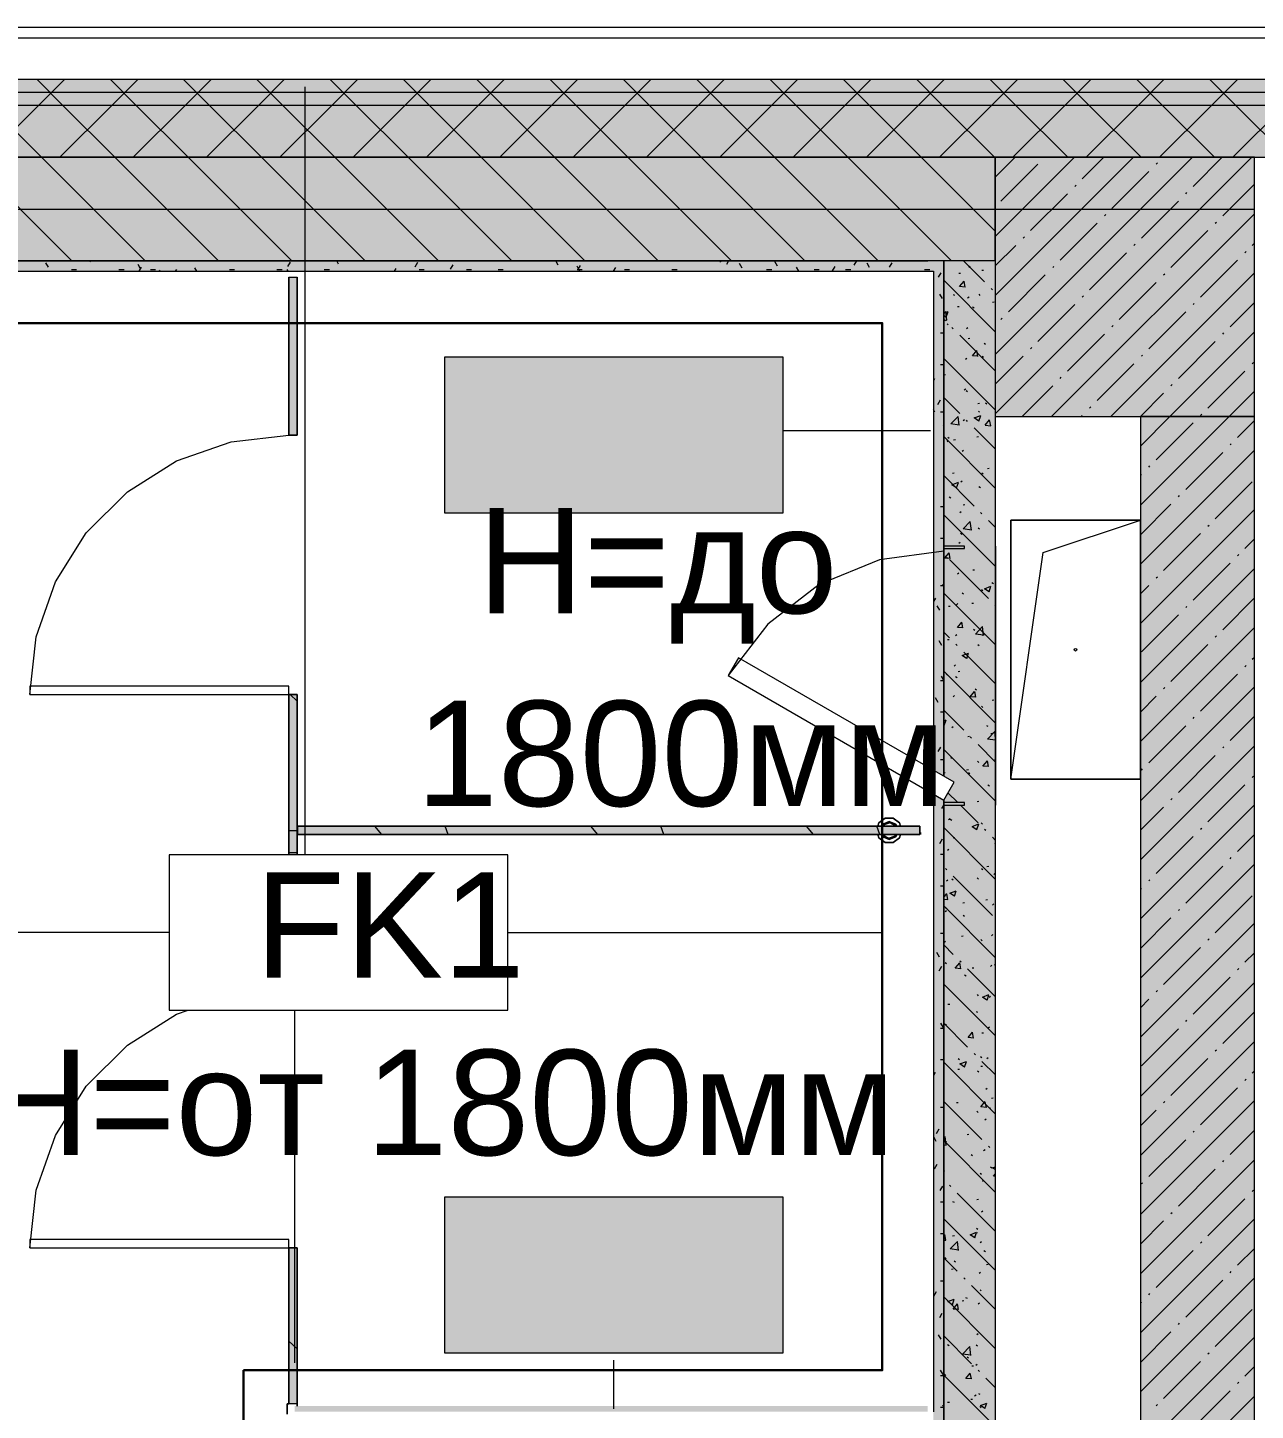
# Model space of a CAD drawing. Header units: millimetres. Extents: x -3817 to 677485, y -22715 to 103890.
# Drawn here: x 409616 to 411985, y 26602 to 29269 of the extents above; entities that cross this region are included whole.
import ezdxf

# ---------------------------------------------------------------- set-up
doc = ezdxf.new("R2010")
doc.units = ezdxf.units.MM
doc.layers.add('PDF _Геометрия', color=7, linetype='Continuous', true_color=0x1d1d1d)
doc.layers.add('PDF _Сплошная заливка', color=7, linetype='Continuous', true_color=0xffffff)
doc.layers.add('PDF _Текст', color=7, linetype='Continuous')
doc.styles.add('PDF GOST-Common', font='arial.ttf')

msp = doc.modelspace()

# ---------------------------------------------------------------- hatches: boundary and pattern name
at = {"layer": 'PDF _Сплошная заливка', "transparency": 33554559}
h = msp.add_hatch(color=256, dxfattribs=at)
h.paths.add_polyline_path([(412423.6, 29119), (412423.6, 29169), (407632.9, 29169), (407632.9, 29119), (412021.4, 29119)], flags=0)
h.paths.add_polyline_path([(405132.9, 29119), (405132.9, 29169), (403622.9, 29169), (403622.9, 29119), (404519.5, 29119)], flags=0)
h.paths.add_polyline_path([(401518.8, 29119), (401522.9, 29119), (401522.9, 29169), (396142.9, 29169), (396142.9, 29119), (400768.6, 29119)], flags=0)
h.paths.add_polyline_path([(392238.1, 29119), (392542.9, 29119), (392542.9, 29169), (391462.9, 29169), (391462.9, 29119)], flags=0)
h.paths.add_polyline_path([(383514.3, 29119), (384442.9, 29119), (384442.9, 29169), (383192.8, 29169), (383192.8, 29119)], flags=0)
h.paths.add_polyline_path([(393442.9, 29119), (395242.9, 29119), (395242.9, 29169), (393442.9, 29169)], flags=0)
h.paths.add_polyline_path([(388322.9, 29119), (388322.9, 29169), (387142.9, 29169), (387142.9, 29119), (388038.1, 29119)], flags=0)
h.paths.add_polyline_path([(376943.2, 29119), (378043.1, 29119), (378043.1, 29169), (376943.2, 29169)], flags=0)
h.paths.add_polyline_path([(376043.2, 29119), (376043.2, 29169), (374789.9, 29169), (374789.9, 29119), (376012.5, 29119)], flags=0)
h.paths.add_polyline_path([(382292.8, 29119), (382292.8, 29169), (381143.1, 29169), (381143.1, 29119), (382013.9, 29119)], flags=0)
h.paths.add_polyline_path([(371511.3, 29119), (371689.9, 29119), (371689.9, 29169), (369292.9, 29169), (369292.9, 29119), (370011, 29119)], flags=0)
h = msp.add_hatch(color=256, dxfattribs=at)
h.paths.add_polyline_path([(412423.6, 29019), (412423.6, 29119), (407632.9, 29119), (407632.9, 29019), (412021.4, 29019)], flags=0)
h.paths.add_polyline_path([(401322.9, 29019), (401522.9, 29019), (401522.9, 29119), (396142.9, 29119), (396142.9, 29019), (400822.9, 29019)], flags=0)
h.paths.add_polyline_path([(404032.9, 29019), (405132.9, 29019), (405132.9, 29119), (403622.9, 29119), (403622.9, 29019), (403769.4, 29019)], flags=0)
h.paths.add_polyline_path([(394042.9, 29019), (395242.9, 29019), (395242.9, 29119), (393442.9, 29119), (393442.9, 29019), (394016.9, 29019)], flags=0)
h.paths.add_polyline_path([(392542.9, 29019), (392542.9, 29119), (391462.9, 29119), (391462.9, 29019), (392516.6, 29019)], flags=0)
h.paths.add_polyline_path([(388038.1, 29019), (388322.9, 29019), (388322.9, 29119), (387142.9, 29119), (387142.9, 29019), (388015.4, 29019)], flags=0)
h.paths.add_polyline_path([(381143.1, 29019), (382292.8, 29019), (382292.8, 29119), (381143.1, 29119)], flags=0)
h.paths.add_polyline_path([(369342.9, 29019), (371689.9, 29019), (371689.9, 29119), (369342.9, 29119)], flags=0)
h.paths.add_polyline_path([(383514.3, 29019), (384442.9, 29019), (384442.9, 29119), (383192.8, 29119), (383192.8, 29019)], flags=0)
h.paths.add_polyline_path([(377647.7, 29019), (378043.1, 29019), (378043.1, 29119), (376943.2, 29119), (376943.2, 29019), (377512.8, 29019)], flags=0)
h.paths.add_polyline_path([(374789.9, 29019), (376043.2, 29019), (376043.2, 29119), (374789.9, 29119)], flags=0)
h = msp.add_hatch(color=256, dxfattribs=at)
h.paths.add_polyline_path([(411482.9, 28819), (411482.9, 29019), (408432.9, 29019), (408432.9, 28819), (411383.6, 28819)], flags=0)
h.paths.add_polyline_path([(404894.6, 28819), (405132.9, 28819), (405132.9, 29019), (404532.9, 29019), (404532.9, 28819), (404872.9, 28819)], flags=0)
h.paths.add_polyline_path([(407632.9, 28819), (407932.9, 28819), (407932.9, 29019), (407632.9, 29019), (407632.9, 28870)], flags=0)
h.paths.add_polyline_path([(400791.9, 28819), (400822.9, 28819), (400822.9, 29019), (398092.9, 29019), (398092.9, 28819), (400768.6, 28819)], flags=0)
h.paths.add_polyline_path([(401322.9, 28819), (401522.9, 28819), (401522.9, 29019), (401322.9, 29019), (401322.9, 28870)], flags=0)
h.paths.add_polyline_path([(397017.7, 28819), (397592.9, 28819), (397592.9, 29019), (396142.9, 29019), (396142.9, 28819)], flags=0)
h.paths.add_polyline_path([(403769.4, 28819), (404032.9, 28819), (404032.9, 29019), (403622.9, 29019), (403622.9, 28819)], flags=0)
h.paths.add_polyline_path([(394042.9, 28819), (395242.9, 28819), (395242.9, 29019), (394042.9, 29019)], flags=0)
h.paths.add_polyline_path([(384442.9, 28819), (384442.9, 29019), (383192.8, 29019), (383192.8, 28819), (383514.3, 28819)], flags=0)
h.paths.add_polyline_path([(392542.9, 28819), (392542.9, 29019), (391442.9, 29019), (391442.9, 28819), (392516.6, 28819)], flags=0)
h.paths.add_polyline_path([(387142.9, 28819), (388342.9, 28819), (388342.9, 29019), (387142.9, 29019)], flags=0)
h.paths.add_polyline_path([(381143.1, 28819), (382292.8, 28819), (382292.8, 29019), (381143.1, 29019)], flags=0)
h.paths.add_polyline_path([(377647.7, 28819), (378043.1, 28819), (378043.1, 29019), (377647.7, 29019)], flags=0)
for points in [[(410521, 28799), (411363.6, 28799), (411363.6, 28819), (408707.9, 28819), (408707.9, 28799), (409020.7, 28799)], [(411482.9, 20719), (411482.9, 28819), (411383.6, 28819), (411383.6, 28269), (411423.6, 28269), (411423.6, 28264), (411383.6, 28264), (411383.6, 27825.2), (411403.6, 27813.6), (411383.6, 27779), (411383.6, 27774), (411423.6, 27774), (411423.6, 27769), (411383.6, 27769), (411383.6, 21619), (411423.6, 21619), (411423.6, 21614), (411383.6, 21614), (411383.6, 21275.2), (411403.6, 21263.6), (411383.6, 21229), (411383.6, 21224), (411423.6, 21224), (411423.6, 21219), (411383.6, 21219), (411383.6, 20719)]]:
    msp.add_hatch(color=256, dxfattribs=at).paths.add_polyline_path(points)
h = msp.add_hatch(color=256, dxfattribs=at)
h.paths.add_polyline_path([(411363.6, 26579), (411383.6, 26579), (411383.6, 27779), (411363.6, 27790.6), (411363.6, 26599)], flags=0)
h.paths.add_polyline_path([(411383.6, 27825.2), (411383.6, 28819), (411363.6, 28819), (411363.6, 27836.7), (411372.3, 27831.7)], flags=0)
h = msp.add_hatch(color=256, dxfattribs=at)
h.paths.add_polyline_path([(411982.9, 17069), (411982.9, 17449), (411762.9, 17449), (411762.9, 17069)], flags=0)
h.paths.add_polyline_path([(411982.9, 21019), (411982.9, 24619), (411762.9, 24619), (411762.9, 21019), (411771.4, 21019)], flags=0)
h.paths.add_polyline_path([(411982.9, 25119), (411982.9, 28519), (411762.9, 28519), (411762.9, 25119), (411887, 25119)], flags=0)
at = {"layer": 'PDF _Сплошная заливка', "true_color": 0xe2ddcd, "transparency": 33554559}
for points in [[(411300.1, 27712.4), (411337.2, 27712.4), (411335.5, 27728.4), (411287.2, 27728.4), (411287.2, 27712.4)], [(410136.4, 26610), (410136.4, 26610), (410136.4, 26915.2), (410120.4, 26915.2), (410120.4, 26614.5), (410136.4, 26614.5)]]:
    msp.add_hatch(color=254, dxfattribs=at).paths.add_polyline_path(points)

# ---------------------------------------------------------------- linework, layer by layer
at = {"layer": 'PDF _Геометрия', "color": 9, "lineweight": 9, "true_color": 0xc0c0c0}
for points in [[(412423.6, 29269), (407632.9, 29269)], [(411483.6, 25119), (411483.6, 28819), (411482.9, 28819), (411482.9, 29019), (412423.6, 29019), (412252.9, 29019), (412032.9, 29019), (412032.9, 20409)], [(408702.9, 28449), (408702.9, 28469), (408702.9, 28799), (408682.9, 28799), (408682.9, 28469), (408663.9, 28469), (408707.9, 28469), (408707.9, 28544), (408707.9, 28799), (411363.6, 28799)], [(411982.9, 20439), (411982.9, 20519), (411982.9, 28519), (411762.9, 28519), (411762.9, 25119)], [(411483.6, 28269), (411483.6, 27769)]]:
    msp.add_lwpolyline(points, dxfattribs=at)
at = {"layer": 'PDF _Геометрия', "color": 7, "lineweight": 9}
for points in [[(412423.6, 29249), (407632.9, 29249)], [(412423.6, 29169), (407632.9, 29169)], [(410151.4, 27673.5), (410151.4, 29155.1)], [(412423.6, 29144), (407632.9, 29144)], [(412423.6, 29119), (407632.9, 29119)], [(408707.9, 28819), (411352.6, 28819)], [(411482.9, 28819), (411383.6, 28819), (411383.6, 27825.2), (411383.6, 28819), (411363.6, 28819), (408707.9, 28819), (408707.9, 28799)], [(409620.4, 27982.8), (410120.4, 27982.8), (410120.4, 27998.8), (409620.4, 27998.8), (409620.4, 27982.8), (409633, 28094.1), (409669.9, 28199.8), (409729.5, 28294.6), (409808.7, 28373.7), (409903.5, 28433.3), (410009.2, 28470.3), (410120.4, 28482.8), (410136.4, 28482.8), (410136.4, 28788), (410136.4, 28482.8), (410120.4, 28482.8)], [(410120.4, 28482.8), (410120.4, 28788), (410120.4, 28482.8)], [(410120.4, 28788), (410136.4, 28788)], [(411363.6, 28799), (411363.6, 27836.7)], [(411358.1, 28491.3), (411073.6, 28491.3)], [(411512.9, 27819), (411575.4, 28256.5), (411762.9, 28319)], [(410120.4, 27677.6), (410120.4, 27982.8), (410120.4, 27677.6)], [(410136.4, 27677.6), (410136.4, 27982.8), (410136.4, 27677.6)], [(411363.6, 27790.6), (411363.6, 26599)], [(411271.2, 27743.8), (411286.1, 27743.8), (411298.4, 27734.8), (411300.5, 27728.4), (411298.4, 27734.8), (411286.1, 27743.8), (411270.9, 27743.8), (411258.6, 27734.8), (411256.5, 27728.4), (411258.6, 27734.8), (411270.9, 27743.8)], [(410120.4, 27673.5), (410120.4, 27720.4), (410120.4, 27673.5)], [(410120.4, 27720.4), (410136.4, 27720.4)], [(410136.4, 27673.5), (410136.4, 27720.4), (410136.4, 27673.5)], [(411290.3, 27728.4), (411289.2, 27731), (411278.5, 27735.4), (411267.8, 27731), (411266.7, 27728.4)], [(411266.8, 27728.4), (411269.5, 27728.4)], [(411273.2, 27728.4), (411277, 27728.4), (411280.4, 27728.4), (411284, 27728.4), (411287.5, 27728.4), (411290.2, 27728.4)], [(411270.9, 27697), (411258.6, 27705.9), (411256.5, 27712.4), (411258.6, 27705.9), (411270.9, 27697), (411286.1, 27697), (411298.4, 27705.9), (411300.5, 27712.4), (411298.4, 27705.9), (411286.1, 27697), (411271.2, 27697)], [(411266.7, 27712.4), (411267.8, 27709.7), (411278.5, 27705.3), (411289.2, 27709.7), (411290.3, 27712.4)], [(411269.5, 27712.4), (411266.8, 27712.4)], [(411290.2, 27712.4), (411287.5, 27712.4), (411283.8, 27712.4), (411280.1, 27712.4), (411276.7, 27712.4), (411273, 27712.4)], [(410120.4, 27677.6), (410136.4, 27677.6)], [(409889.4, 27523.5), (408354.9, 27523.5)], [(410542.5, 27523.5), (411264.9, 27523.5)], [(409620.4, 26915.2), (410120.4, 26915.2), (410120.4, 26931.2), (409620.4, 26931.2), (409620.4, 26915.2), (409633, 27026.4), (409669.9, 27132.1), (409729.5, 27226.9), (409808.7, 27306.1), (409903.5, 27365.7), (409925.8, 27373.5)], [(410131.4, 27373.5), (410131.4, 26693.5)], [(410120.4, 26614.5), (410120.4, 26915.2), (410120.4, 26614.5)], [(410136.4, 26610), (410136.4, 26915.2), (410136.4, 26610)], [(410747.1, 26604.5), (410747.1, 26698.8)], [(410136.4, 26614.5), (410136.4, 26610), (410136.4, 26614.5), (410116.9, 26614.5), (410116.9, 26594.5), (410116.9, 26614.5), (410120.4, 26614.5)]]:
    msp.add_lwpolyline(points, dxfattribs=at)
at = {"layer": 'PDF _Геометрия', "lineweight": 9}
for points in [[(409701.6, 28819), (409501.6, 29019), (409401.6, 29119), (409351.6, 29169)], [(409843, 28819), (409643, 29019), (409543, 29119), (409493, 29169)], [(409537.2, 29019), (409637.2, 29119), (409687.2, 29169)], [(409984.4, 28819), (409784.4, 29019), (409684.4, 29119), (409634.4, 29169)], [(409678.6, 29019), (409778.6, 29119), (409828.6, 29169)], [(410125.9, 28819), (409925.9, 29019), (409825.9, 29119), (409775.9, 29169)], [(409820.1, 29019), (409920.1, 29119), (409970.1, 29169)], [(410267.3, 28819), (410067.3, 29019), (409967.3, 29119), (409917.3, 29169)], [(409961.5, 29019), (410061.5, 29119), (410111.5, 29169)], [(410408.7, 28819), (410208.7, 29019), (410108.7, 29119), (410058.7, 29169)], [(410102.9, 29019), (410202.9, 29119), (410252.9, 29169)], [(410550.1, 28819), (410350.1, 29019), (410250.1, 29119), (410200.1, 29169)], [(410244.3, 29019), (410344.3, 29119), (410394.3, 29169)], [(410691.5, 28819), (410491.5, 29019), (410391.5, 29119), (410341.5, 29169)], [(410385.7, 29019), (410485.7, 29119), (410535.7, 29169)], [(410833, 28819), (410633, 29019), (410533, 29119), (410483, 29169)], [(410527.2, 29019), (410627.2, 29119), (410677.2, 29169)], [(410974.4, 28819), (410774.4, 29019), (410674.4, 29119), (410624.4, 29169)], [(410668.6, 29019), (410768.6, 29119), (410818.6, 29169)], [(411115.8, 28819), (410915.8, 29019), (410815.8, 29119), (410765.8, 29169)], [(410810, 29019), (410910, 29119), (410960, 29169)], [(411257.2, 28819), (411057.2, 29019), (410957.2, 29119), (410907.2, 29169)], [(410951.4, 29019), (411051.4, 29119), (411101.4, 29169)], [(411398.7, 28819), (411198.7, 29019), (411098.7, 29119), (411048.7, 29169)], [(411092.9, 29019), (411192.9, 29119), (411242.9, 29169)], [(411482.9, 28876.2), (411340.1, 29019), (411240.1, 29119), (411190.1, 29169)], [(411234.3, 29019), (411334.3, 29119), (411384.3, 29169)], [(411482.9, 29017.6), (411481.5, 29019), (411381.5, 29119), (411331.5, 29169)], [(411375.7, 29019), (411475.7, 29119), (411525.7, 29169)], [(411622.9, 29019), (411522.9, 29119), (411472.9, 29169)], [(411517.1, 29019), (411617.1, 29119), (411667.1, 29169)], [(411764.3, 29019), (411664.3, 29119), (411614.3, 29169)], [(411658.5, 29019), (411758.5, 29119), (411808.5, 29169)], [(411905.8, 29019), (411805.8, 29119), (411755.8, 29169)], [(411800, 29019), (411900, 29119), (411950, 29169)], [(412047.2, 29019), (411947.2, 29119), (411897.2, 29169)], [(411941.4, 29019), (412041.4, 29119), (412091.4, 29169)], [(411482.9, 28980.3), (411521.6, 29019)], [(411482.9, 28866.3), (411635.6, 29019)], [(411482.9, 28752.2), (411749.7, 29019)], [(411482.9, 28638.2), (411863.7, 29019)], [(411482.9, 28524.1), (411977.8, 29019)], [(411494, 28934.4), (411565.3, 29005.7)], [(411650.8, 28977.2), (411692.6, 29019)], [(411793.4, 29005.7), (411795.8, 29008.1)], [(411864.7, 28962.9), (411920.7, 29019)], [(411707.8, 28920.2), (411779.1, 28991.4)], [(411921.7, 28905.9), (411982.9, 28967.1)], [(411551, 28877.4), (411622.3, 28948.7)], [(411636.6, 28962.9), (411638.9, 28965.3)], [(411850.4, 28948.7), (411852.8, 28951)], [(411764.9, 28863.1), (411836.2, 28934.4)], [(411591.8, 28519), (411982.9, 28910.1)], [(411608.1, 28820.4), (411679.3, 28891.7)], [(411693.6, 28905.9), (411696, 28908.3)], [(411907.4, 28891.7), (411909.8, 28894)], [(411536.8, 28863.1), (411539.1, 28865.5)], [(411821.9, 28806.1), (411893.2, 28877.4)], [(411482.9, 28809.3), (411522.5, 28848.9)], [(411665.1, 28763.3), (411736.4, 28834.6)], [(411750.6, 28848.9), (411753, 28851.3)], [(411964.5, 28834.6), (411966.8, 28837)], [(411978.7, 28848.9), (411982.9, 28853.1)], [(411593.8, 28806.1), (411596.2, 28808.5)], [(411878.9, 28749.1), (411950.2, 28820.4)], [(411508.3, 28720.6), (411579.5, 28791.9)], [(411705.9, 28519), (411982.9, 28796)], [(411807.6, 28791.9), (411810, 28794.2)], [(411722.1, 28706.3), (411793.4, 28777.6)], [(411565.3, 28663.6), (411636.6, 28734.8)], [(411650.8, 28749.1), (411653.2, 28751.5)], [(411864.7, 28734.8), (411867, 28737.2)], [(411935.9, 28692.1), (411982.9, 28739)], [(411494, 28706.3), (411496.4, 28708.7)], [(411779.1, 28649.3), (411850.4, 28720.6)], [(411622.3, 28606.5), (411693.6, 28677.8)], [(411707.8, 28692.1), (411710.2, 28694.4)], [(411762.9, 28462), (411819.9, 28519), (411982.9, 28682)], [(411921.7, 28677.8), (411924.1, 28680.2)], [(411551, 28649.3), (411553.4, 28651.7)], [(411836.2, 28592.3), (411907.4, 28663.6)], [(411482.9, 28581.2), (411536.8, 28635)], [(411679.3, 28549.5), (411750.6, 28620.8)], [(411764.9, 28635), (411767.2, 28637.4)], [(411978.7, 28620.8), (411981.1, 28623.2)], [(411608.1, 28592.3), (411610.4, 28594.6)], [(411893.2, 28535.2), (411964.5, 28606.5)], [(411534.8, 28519), (411593.8, 28578)], [(411762.9, 28347.9), (411934, 28519), (411982.9, 28567.9)], [(411821.9, 28578), (411824.3, 28580.4)], [(411762.9, 28519), (411807.6, 28563.8)], [(411648.8, 28519), (411650.8, 28521)], [(411665.1, 28535.2), (411667.5, 28537.6)], [(411878.9, 28521), (411881.3, 28523.4)], [(411793.4, 28435.5), (411864.7, 28506.7)], [(411950.2, 28478.2), (411982.9, 28510.9)], [(411935.9, 28464), (411938.3, 28466.3)], [(411762.9, 28233.9), (411982.9, 28453.9)], [(411850.4, 28378.4), (411921.7, 28449.7)], [(411762.9, 28405), (411764.9, 28406.9)], [(411779.1, 28421.2), (411781.5, 28423.6)], [(411907.4, 28321.4), (411978.7, 28392.7)], [(411836.2, 28364.2), (411838.5, 28366.5)], [(411762.9, 28290.9), (411821.9, 28349.9)], [(411762.9, 28119.8), (411982.9, 28339.8)], [(411893.2, 28307.1), (411895.5, 28309.5)], [(411807.6, 28221.6), (411878.9, 28292.9)], [(411964.5, 28264.4), (411982.9, 28282.8)], [(411950.2, 28250.1), (411952.6, 28252.5)], [(411762.9, 28005.8), (411982.9, 28225.8)], [(411864.7, 28164.6), (411935.9, 28235.9)], [(411762.9, 28176.9), (411779.1, 28193.1)], [(411793.4, 28207.4), (411795.8, 28209.7)], [(411921.7, 28107.6), (411982.9, 28168.8)], [(411850.4, 28150.3), (411852.8, 28152.7)], [(411764.9, 28064.8), (411836.2, 28136.1)], [(411762.9, 27891.7), (411982.9, 28111.7)], [(411907.4, 28093.3), (411909.8, 28095.7)], [(411821.9, 28007.8), (411893.2, 28079.1)], [(411964.5, 28036.3), (411966.8, 28038.7)], [(411978.7, 28050.5), (411982.9, 28054.7)], [(411878.9, 27950.7), (411950.2, 28022)], [(411762.9, 27777.7), (411982.9, 27997.7)], [(411807.6, 27993.5), (411810, 27995.9)], [(411762.9, 27948.8), (411793.4, 27979.3)], [(411864.7, 27936.5), (411867, 27938.9)], [(411935.9, 27893.7), (411982.9, 27940.7)], [(411779.1, 27851), (411850.4, 27922.2)], [(411762.9, 27663.6), (411982.9, 27883.6)], [(411921.7, 27879.5), (411924.1, 27881.8)], [(411836.2, 27793.9), (411907.4, 27865.2)], [(411764.9, 27836.7), (411767.2, 27839.1)], [(411978.7, 27822.4), (411981.1, 27824.8)], [(411893.2, 27736.9), (411964.5, 27808.2)], [(411762.9, 27549.6), (411982.9, 27769.6)], [(411821.9, 27779.7), (411824.3, 27782)], [(411762.9, 27720.7), (411807.6, 27765.4)], [(411878.9, 27722.6), (411881.3, 27725)], [(411793.4, 27637.1), (411864.7, 27708.4)], [(411950.2, 27679.9), (411982.9, 27712.6)], [(411935.9, 27665.6), (411938.3, 27668)], [(411762.9, 27435.5), (411982.9, 27655.5)], [(411850.4, 27580.1), (411921.7, 27651.4)], [(411762.9, 27606.6), (411764.9, 27608.6)], [(411779.1, 27622.9), (411781.5, 27625.2)], [(411907.4, 27523.1), (411978.7, 27594.3)], [(411836.2, 27565.8), (411838.5, 27568.2)], [(411762.9, 27492.6), (411821.9, 27551.6)], [(411762.9, 27321.5), (411982.9, 27541.5)], [(411893.2, 27508.8), (411895.5, 27511.2)], [(411807.6, 27423.3), (411878.9, 27494.5)], [(411964.5, 27466), (411982.9, 27484.5)], [(411950.2, 27451.8), (411952.6, 27454.2)], [(411762.9, 27207.4), (411982.9, 27427.4)], [(411864.7, 27366.2), (411935.9, 27437.5)], [(411762.9, 27378.5), (411779.1, 27394.8)], [(411793.4, 27409), (411795.8, 27411.4)], [(411921.7, 27309.2), (411982.9, 27370.4)], [(411850.4, 27352), (411852.8, 27354.4)], [(411762.9, 27093.4), (411982.9, 27313.4)], [(411764.9, 27266.4), (411836.2, 27337.7)], [(411907.4, 27295), (411909.8, 27297.3)], [(411821.9, 27209.4), (411893.2, 27280.7)], [(411964.5, 27237.9), (411966.8, 27240.3)], [(411978.7, 27252.2), (411982.9, 27256.4)], [(411878.9, 27152.4), (411950.2, 27223.7)], [(411762.9, 26979.3), (411982.9, 27199.3)], [(411762.9, 27150.4), (411793.4, 27180.9)], [(411807.6, 27195.2), (411810, 27197.5)], [(411864.7, 27138.1), (411867, 27140.5)], [(411935.9, 27095.4), (411982.9, 27142.3)], [(411779.1, 27052.6), (411850.4, 27123.9)], [(411762.9, 26865.3), (411982.9, 27085.3)], [(411921.7, 27081.1), (411924.1, 27083.5)], [(411836.2, 26995.6), (411907.4, 27066.9)], [(411764.9, 27038.4), (411767.2, 27040.7)], [(411978.7, 27024.1), (411981.1, 27026.5)], [(411893.2, 26938.6), (411964.5, 27009.8)], [(411762.9, 26751.2), (411982.9, 26971.2)], [(411762.9, 26922.3), (411807.6, 26967.1)], [(411821.9, 26981.3), (411824.3, 26983.7)], [(411878.9, 26924.3), (411881.3, 26926.7)], [(411950.2, 26881.5), (411982.9, 26914.2)], [(411793.4, 26838.8), (411864.7, 26910)], [(411935.9, 26867.3), (411938.3, 26869.6)], [(411762.9, 26637.2), (411982.9, 26857.2)], [(411850.4, 26781.7), (411921.7, 26853)], [(411762.9, 26808.3), (411764.9, 26810.3)], [(411779.1, 26824.5), (411781.5, 26826.9)], [(411907.4, 26724.7), (411978.7, 26796)], [(411762.9, 26694.2), (411821.9, 26753.2)], [(411836.2, 26767.5), (411838.5, 26769.9)], [(411762.9, 26523.1), (411982.9, 26743.1)], [(411893.2, 26710.5), (411895.5, 26712.8)], [(411807.6, 26624.9), (411878.9, 26696.2)], [(411964.5, 26667.7), (411982.9, 26686.1)], [(411950.2, 26653.4), (411952.6, 26655.8)], [(411762.9, 26409.1), (411982.9, 26629.1)], [(411864.7, 26567.9), (411935.9, 26639.2)], [(411793.4, 26610.7), (411795.8, 26613)]]:
    msp.add_lwpolyline(points, dxfattribs=at)
at = {"layer": 'PDF _Геометрия', "color": 7, "lineweight": 9}
for points in [[(411482.9, 29019), (408432.9, 29019)], [(411982.9, 28519), (411982.9, 29019), (411482.9, 29019), (411482.9, 28819), (411482.9, 28519)], [(411073.6, 28633.2), (410420.5, 28633.2), (410420.5, 28333.2), (411073.6, 28333.2)], [(411762.9, 28319), (411762.9, 27819), (411512.9, 27819), (411512.9, 28319)], [(411762.9, 28319), (411512.9, 28319), (411512.9, 27819), (411762.9, 27819)], [(410136.4, 27982.8), (410120.4, 27982.8)], [(411383.6, 27779), (411383.6, 26579)], [(411337.2, 27712.4), (411337.2, 27728.4), (410137.2, 27728.4), (411287.2, 27728.4), (411300.1, 27728.4), (411312.2, 27728.4), (411322.6, 27728.4), (411330.5, 27728.4), (411335.5, 27728.4), (411337.2, 27728.4)], [(410137.2, 27728.4), (410137.2, 27712.4)], [(411264.2, 27728.4), (411266.1, 27732.8), (411278.5, 27737.9), (411290.9, 27732.8), (411292.8, 27728.4), (411290.9, 27732.8), (411278.5, 27737.9), (411266.1, 27732.8)], [(411291.3, 27728.4), (411279.9, 27735.4), (411267.4, 27730.6), (411265.7, 27728.4)], [(411337.2, 27712.4), (411335.5, 27712.4), (411330.5, 27712.4), (411322.6, 27712.4), (411312.2, 27712.4), (411300.1, 27712.4), (411287.2, 27712.4), (410137.2, 27712.4)], [(411292.8, 27712.4), (411290.9, 27707.9), (411278.5, 27702.8), (411266.1, 27707.9), (411264.2, 27712.4), (411266.1, 27707.9), (411278.5, 27702.8), (411290.9, 27707.9)], [(411265.7, 27712.4), (411277.1, 27705.4), (411289.6, 27710.2), (411291.3, 27712.4)], [(410542.5, 27673.5), (409889.4, 27673.5), (409889.4, 27373.5), (410542.5, 27373.5)], [(411073.6, 27012.7), (410420.5, 27012.7), (410420.5, 26712.7), (411073.6, 26712.7)], [(410136.4, 26915.2), (410120.4, 26915.2)]]:
    msp.add_lwpolyline(points, close=True, dxfattribs=at)
at = {"layer": 'PDF _Геометрия', "color": 253, "lineweight": 9, "true_color": 0xaaaaaa}
for points in [[(407455, 28919), (409482.9, 28919), (411982.9, 28919)], [(411383.6, 28259), (411259.4, 28242.6), (411143.6, 28194.7), (411044.2, 28118.4), (410967.9, 28019)]]:
    msp.add_lwpolyline(points, dxfattribs=at)
at = {"layer": 'PDF _Геометрия', "color": 253, "lineweight": 9, "true_color": 0x9b9b9b}
for points in [[(409656.6, 28806.7), (409651.6, 28815.4)], [(409736.8, 28819), (409735.8, 28817.4)], [(409834.3, 28803.7), (409829.3, 28812.4)], [(409835.3, 28806.7), (409830.8, 28799)], [(410122.7, 28816.8), (410117.6, 28808.1)], [(410216.1, 28813), (410212.7, 28819)], [(410368.4, 28815.7), (410363.4, 28807)], [(410436.4, 28811.6), (410431.4, 28802.9)], [(410529.9, 28818.2), (410529.4, 28819)], [(410639.6, 28811.1), (410635, 28819)], [(410681.2, 28799.9), (410676.2, 28808.7)], [(410682.2, 28810.5), (410677.1, 28801.8)], [(410750.2, 28806.4), (410745.9, 28799)], [(410953.3, 28816.3), (410951.8, 28819)], [(410968.6, 28819), (410964.5, 28811.9)], [(410995, 28805.1), (410989.9, 28813.8)], [(411063, 28809.2), (411058, 28817.9)], [(411104.1, 28799), (411099.6, 28806.8)], [(411173.6, 28808.3), (411168.6, 28799.6)], [(411215, 28819), (411210.3, 28810.8)], [(411240.7, 28806.2), (411235.7, 28814.9)], [(411283.3, 28815.4), (411278.3, 28806.7)], [(409700.8, 28802.4), (409710.9, 28802.4)], [(409792.2, 28802.4), (409802.3, 28802.4)], [(409853.2, 28802.4), (409863.3, 28802.4)], [(409872.3, 28799), (409870.9, 28801.3)], [(409903.3, 28802.7), (409901.2, 28799)], [(409942.7, 28799), (409939, 28805.4)], [(410005.6, 28802.4), (410015.7, 28802.4)], [(410097, 28802.4), (410107.1, 28802.4)], [(410118.6, 28799), (410116.7, 28802.4)], [(410188.5, 28802.4), (410198.5, 28802.4)], [(410294.6, 28799), (410294.4, 28799.4)], [(410326.8, 28804.6), (410323.6, 28799)], [(410371.4, 28802.4), (410381.4, 28802.4)], [(410462.8, 28802.4), (410472.9, 28802.4)], [(410523.8, 28802.4), (410533.8, 28802.4)], [(410676.2, 28802.4), (410686.2, 28802.4)], [(410767.6, 28802.4), (410777.7, 28802.4)], [(410859, 28802.4), (410869.1, 28802.4)], [(411041.9, 28802.4), (411052, 28802.4)], [(411133.4, 28802.4), (411143.4, 28802.4)], [(411194.3, 28802.4), (411204.4, 28802.4)], [(411346.7, 28802.4), (411356.8, 28802.4)], [(411377.7, 28796.1), (411372.7, 28787.4)], [(411380.9, 28746.4), (411375.8, 28755.1)], [(411377.2, 28680.4), (411383.6, 28680.4)], [(411377.2, 28619.5), (411383.6, 28619.5)], [(411365.5, 28592), (411363.6, 28588.7)], [(411376.6, 28550.4), (411371.6, 28541.6)], [(411366.7, 28527), (411363.6, 28532.4)], [(411377.2, 28528), (411383.6, 28528)], [(411383.6, 28501.4), (411382.8, 28500)], [(411377.2, 28345.2), (411383.6, 28345.2)], [(411377.2, 28284.2), (411383.6, 28284.2)], [(411383.6, 28193), (411382.1, 28195.6)], [(411367.4, 28168.6), (411363.6, 28162)], [(411377.2, 28192.8), (411383.6, 28192.8)], [(411376, 28145.2), (411370.9, 28153.9)], [(411380.1, 28077.2), (411375, 28085.9)], [(411377.2, 28009.9), (411383.6, 28009.9)], [(411383.6, 28010.1), (411379.1, 28017.9)], [(411373, 27967.5), (411368, 27976.2)], [(411377.2, 27948.9), (411383.6, 27948.9)], [(411366.3, 27922.8), (411363.6, 27918.2)], [(411377.4, 27881.2), (411372.4, 27872.5)], [(411365.9, 27857.8), (411363.6, 27861.8)], [(411377.2, 27857.5), (411383.6, 27857.5)], [(411383.6, 27769.9), (411379.5, 27762.8)], [(411380.4, 27703.5), (411375.4, 27694.8)], [(411377.2, 27674.6), (411383.6, 27674.6)], [(411377.2, 27613.6), (411383.6, 27613.6)], [(411377.2, 27522.2), (411383.6, 27522.2)], [(411375.2, 27476), (411370.1, 27484.7)], [(411379.3, 27457.8), (411374.3, 27449)], [(411377.2, 27339.3), (411383.6, 27339.3)], [(411383.3, 27340), (411378.3, 27348.7)], [(411377.2, 27278.4), (411383.6, 27278.4)], [(411367.1, 27253.7), (411363.6, 27247.6)], [(411377.2, 27186.9), (411383.6, 27186.9)], [(411369.2, 27120.6), (411364.2, 27129.3)], [(411374.2, 27144), (411369.1, 27135.3)], [(411370.1, 27075.9), (411365.1, 27067.2)], [(411381.2, 27034.3), (411376.2, 27025.6)], [(411377.2, 27004), (411383.6, 27004)], [(411377.2, 26943.1), (411383.6, 26943.1)], [(411377.2, 26851.6), (411383.6, 26851.6)], [(411369, 26830.2), (411364, 26821.5)], [(411380.1, 26788.6), (411375.1, 26779.9)], [(411378.5, 26738.8), (411373.4, 26747.5)], [(411382.5, 26670.8), (411377.5, 26679.5)], [(411377.2, 26668.8), (411383.6, 26668.8)], [(411377.2, 26607.8), (411383.6, 26607.8)], [(411383.6, 26608), (411381.6, 26611.5)]]:
    msp.add_lwpolyline(points, dxfattribs=at)
at = {"layer": 'PDF _Геометрия', "color": 252, "lineweight": 9, "true_color": 0x878787}
for points in [[(411462.4, 28778.6), (411422, 28819)], [(411431.9, 28807), (411434.6, 28809)], [(411483.6, 28681.9), (411383.6, 28781.9)], [(411412.4, 28795.1), (411415.7, 28795.5)], [(411424.8, 28768.7), (411414.2, 28769.6), (411422.8, 28779.9)], [(411424.8, 28768.6), (411422.8, 28779.8)], [(411456.9, 28800.9), (411460.2, 28801.4)], [(411401.7, 28754.5), (411404.6, 28752.7)], [(411451, 28754.6), (411453.5, 28752.3)], [(411477.5, 28763.5), (411474.9, 28766)], [(411410.1, 28730.8), (411413.5, 28731.3)], [(411429.7, 28747.8), (411432.4, 28749.8)], [(411439.2, 28730.6), (411442.1, 28728.8)], [(411477.5, 28739.7), (411480.8, 28740.1)], [(411383.6, 28717.3), (411387.8, 28721.6)], [(411383.6, 28718.2), (411392.2, 28721.5)], [(411383.6, 28714.1), (411388.6, 28710.7)], [(411386.9, 28703.2), (411383.6, 28706.5)], [(411383.6, 28705.7), (411389.7, 28704.7)], [(411389.8, 28704.7), (411387.8, 28721.5)], [(411388.6, 28710.7), (411392.2, 28721.4)], [(411389.9, 28697.7), (411392.4, 28695.5)], [(411402, 28688.1), (411399.5, 28690.6)], [(411483.6, 28606.5), (411414.6, 28675.5)], [(411427.6, 28688.6), (411430.2, 28690.6)], [(411430.7, 28669.6), (411434, 28670)], [(411461.3, 28660.1), (411464.1, 28658.3)], [(411483.6, 28531), (411383.6, 28631)], [(411425.4, 28629.4), (411428.1, 28631.4)], [(411449.5, 28635), (411438.9, 28635.9), (411447.4, 28646.1)], [(411449.5, 28634.9), (411447.4, 28646)], [(411457.8, 28635.5), (411460.3, 28633.3)], [(411383.9, 28599.4), (411387.3, 28599.9)], [(411423.3, 28570.2), (411425.9, 28572.2)], [(411426.7, 28569.2), (411429.5, 28567.4)], [(411414.6, 28524.6), (411383.6, 28555.6)], [(411449.5, 28544.1), (411452.8, 28544.5)], [(411464.1, 28545.4), (411467, 28543.6)], [(411413.3, 28502.1), (411397.5, 28504.5), (411411.4, 28519)], [(411413.3, 28502), (411411.4, 28518.9)], [(411421.1, 28511), (411423.8, 28513.1)], [(411451.5, 28510.2), (411442.6, 28516.2), (411455.1, 28520.9)], [(411450.5, 28529.4), (411452.9, 28527.2)], [(411451.5, 28510.1), (411455.1, 28520.9)], [(411429.7, 28509.5), (411427.2, 28512.1)], [(411483.6, 28455.6), (411442.3, 28497)], [(411463.5, 28502.2), (411472.1, 28512.4)], [(411463.5, 28502.2), (411474.2, 28501.2)], [(411474.2, 28501.2), (411472.1, 28512.3)], [(411483.6, 28380.1), (411383.6, 28480.1)], [(411389.4, 28472.6), (411391.8, 28470.3)], [(411391.3, 28478.9), (411394.1, 28477.1)], [(411402.7, 28474), (411406, 28474.4)], [(411447.2, 28479.8), (411450.5, 28480.3)], [(411418.9, 28451.8), (411421.6, 28453.9)], [(411400.4, 28409.7), (411403.7, 28410.1)], [(411457.3, 28410.4), (411459.7, 28408.1)], [(411467.8, 28418.6), (411471.1, 28419)], [(411442.3, 28346.1), (411383.6, 28404.8)], [(411408.2, 28381.3), (411399.4, 28387.2), (411411.8, 28392)], [(411408.2, 28381.2), (411411.9, 28391.9)], [(411416.8, 28392.6), (411419.4, 28394.7)], [(411451.6, 28384), (411454.4, 28382.2)], [(411394.2, 28364.1), (411397, 28362.3)], [(411483.6, 28229.3), (411383.6, 28329.3)], [(411414.6, 28333.5), (411417.3, 28335.5)], [(411421, 28348.4), (411424.3, 28348.9)], [(411457.3, 28331), (411454.8, 28333.5)], [(411436.9, 28299.5), (411421.1, 28301.9), (411434.9, 28316.4)], [(411436.9, 28299.4), (411434.9, 28316.3)], [(411449.9, 28304.3), (411452.4, 28302)], [(411483.6, 28304.8), (411469.9, 28318.4)], [(411412.4, 28274.3), (411415.1, 28276.3)], [(411416.2, 28293.6), (411419, 28291.8)], [(411396, 28244.9), (411385.3, 28245.8), (411393.9, 28256.1)], [(411388.8, 28247.5), (411391.3, 28245.2)], [(411396, 28244.8), (411393.9, 28256)], [(411469.9, 28167.6), (411394.5, 28243)], [(411439.7, 28223), (411443, 28223.4)], [(411383.6, 28201.5), (411384.4, 28201)], [(411410.3, 28215.1), (411412.9, 28217.1)], [(411476.5, 28198.8), (411479.3, 28197)], [(411483.6, 28078.4), (411383.6, 28178.4)], [(411419.1, 28178.9), (411421.9, 28177.1)], [(411456.7, 28185.2), (411459.2, 28183)], [(411471.1, 28180.8), (411462.3, 28186.7), (411474.7, 28191.5)], [(411471.1, 28180.7), (411474.7, 28191.4)], [(411392.9, 28152.8), (411396.3, 28153.3)], [(411408.1, 28155.9), (411410.8, 28157.9)], [(411437.5, 28158.7), (411440.8, 28159.1)], [(411483.6, 28153.9), (411482.5, 28155)], [(411420.6, 28111.2), (411410, 28112.1), (411418.6, 28122.3)], [(411420.7, 28111.1), (411418.6, 28122.2)], [(411460.5, 28096.8), (411444.6, 28099.3), (411458.5, 28113.7)], [(411460.5, 28096.8), (411458.5, 28113.7)], [(411394.5, 28092.1), (411383.6, 28103)], [(411390.7, 28088.6), (411394, 28089)], [(411406, 28096.7), (411408.6, 28098.7)], [(411441.1, 28108.4), (411443.9, 28106.6)], [(411458, 28097.4), (411461.3, 28097.9)], [(411409.6, 28077.1), (411407.1, 28079.6)], [(411427.8, 28051.8), (411419, 28057.8), (411431.4, 28062.6)], [(411483.6, 28003), (411422.1, 28064.5)], [(411427.9, 28051.8), (411431.5, 28062.5)], [(411449.4, 28079.1), (411451.9, 28076.9)], [(411403.8, 28037.5), (411406.5, 28039.6)], [(411483.6, 27927.5), (411383.6, 28027.5)], [(411388.3, 28022.3), (411390.8, 28020)], [(411406.5, 28017.5), (411409.3, 28015.7)], [(411411.3, 28027.3), (411414.6, 28027.8)], [(411401.6, 27978.3), (411404.3, 27980.4)], [(411445.3, 27977.4), (411434.7, 27978.4), (411443.2, 27988.6)], [(411445.3, 27977.4), (411443.3, 27988.5)], [(411444, 27993.6), (411446.8, 27991.8)], [(411456.2, 27960.1), (411458.7, 27957.8)], [(411476.8, 27972), (411480.1, 27972.4)], [(411422.1, 27913.6), (411383.6, 27952.2)], [(411383.6, 27931.9), (411388.2, 27933.6)], [(411384.6, 27922.8), (411388.2, 27933.6)], [(411383.6, 27923.5), (411384.6, 27922.9)], [(411399.5, 27919.1), (411402.1, 27921.2)], [(411430, 27901.8), (411433.3, 27902.3)], [(411437.2, 27898.5), (411434.7, 27901)], [(411466, 27923.1), (411468.9, 27921.3)], [(411483.6, 27894.3), (411468.2, 27896.7), (411482.1, 27911.1)], [(411474.5, 27907.7), (411477.8, 27908.1)], [(411483.6, 27898), (411482.1, 27911)], [(411483.6, 27776.7), (411383.6, 27876.7)], [(411483.6, 27852.2), (411449.8, 27886)], [(411397.3, 27859.9), (411400, 27862)], [(411448.9, 27854), (411451.4, 27851.7)], [(411470, 27843.7), (411459.3, 27844.6), (411467.9, 27854.8)], [(411470, 27843.6), (411467.9, 27854.8)], [(411483.6, 27856.1), (411481.9, 27857.3), (411483.6, 27857.9)], [(411383.6, 27831.8), (411386.5, 27832.2)], [(411427.7, 27837.6), (411431.1, 27838)], [(411431.4, 27832.3), (411434.2, 27830.5)], [(411410.9, 27774), (411391.8, 27793.1)], [(411468.9, 27808.4), (411471.7, 27806.6)], [(411383.6, 27767.8), (411384.3, 27767.9)], [(411449.8, 27735.1), (411415.9, 27769)], [(411448.3, 27776.3), (411451.6, 27776.8)], [(411393, 27741.6), (411395.7, 27743.6)], [(411396, 27741.9), (411398.9, 27740.1)], [(411483.6, 27625.8), (411383.6, 27725.8)], [(411438.6, 27728.3), (411451, 27733.1)], [(411438.6, 27728.3), (411447.4, 27722.4)], [(411447.5, 27722.3), (411451.1, 27733.1)], [(411455.7, 27734.9), (411458.2, 27732.7)], [(411464.9, 27720), (411462.4, 27722.5)], [(411401.5, 27706.2), (411404.8, 27706.6)], [(411483.6, 27701.3), (411477.5, 27707.4)], [(411482.1, 27694.9), (411483.6, 27696)], [(411390.8, 27682.4), (411393.5, 27684.4)], [(411389.5, 27644.6), (411386.9, 27647.1)], [(411456.3, 27647), (411459.2, 27645.2)], [(411467, 27650.8), (411470.4, 27651.3)], [(411480, 27635.7), (411482.6, 27637.8)], [(411388.7, 27623.2), (411391.3, 27625.2)], [(411398.9, 27627.2), (411401.7, 27625.4)], [(411477.5, 27556.6), (411402, 27632)], [(411448.4, 27628.8), (411450.8, 27626.6)], [(411383.6, 27591.2), (411389.7, 27598.5)], [(411383.6, 27588.1), (411391.8, 27587.4)], [(411391.8, 27587.3), (411389.7, 27598.4)], [(411404.2, 27593.4), (411395.3, 27599.4), (411407.8, 27604.2)], [(411404.2, 27593.4), (411407.8, 27604.1)], [(411420.3, 27580.7), (411423.6, 27581.2)], [(411464.8, 27586.6), (411468.1, 27587)], [(411483.6, 27474.9), (411383.6, 27574.9)], [(411386.5, 27564), (411389.2, 27566)], [(411387.3, 27572), (411389.7, 27569.7)], [(411421, 27556.7), (411423.8, 27554.9)], [(411477.8, 27576.5), (411480.5, 27578.6)], [(411402, 27481.1), (411383.6, 27499.5)], [(411384.3, 27504.8), (411387, 27506.9)], [(411418, 27516.5), (411421.3, 27516.9)], [(411455.2, 27509.8), (411457.6, 27507.5)], [(411475.6, 27517.3), (411478.3, 27519.4)], [(411383.6, 27446.7), (411384.8, 27447.7)], [(411386.3, 27465.8), (411389.2, 27464)], [(411416.5, 27453.6), (411405.8, 27454.6), (411414.4, 27464.8)], [(411416.5, 27453.6), (411414.4, 27464.7)], [(411417.1, 27466), (411414.6, 27468.5)], [(411483.6, 27399.5), (411429.7, 27453.5)], [(411438.6, 27455.2), (411441.9, 27455.6)], [(411473.5, 27458.1), (411476.1, 27460.2)], [(411481.2, 27461.8), (411483.6, 27460.3)], [(411483.6, 27324.1), (411383.6, 27424.1)], [(411423.8, 27441.9), (411426.6, 27440.1)], [(411447.8, 27403.7), (411450.3, 27401.4)], [(411467, 27392.9), (411458.2, 27398.9), (411470.7, 27403.7)], [(411467.1, 27392.9), (411470.7, 27403.6)], [(411471.3, 27399), (411474, 27401)], [(411391.8, 27385.1), (411395.1, 27385.5)], [(411445.9, 27371.4), (411448.7, 27369.6)], [(411429.7, 27302.6), (411383.6, 27348.7)], [(411386.7, 27346.9), (411389.2, 27344.6)], [(411469.1, 27339.8), (411471.8, 27341.8)], [(411441.1, 27319.9), (411430.5, 27320.8), (411439.1, 27331)], [(411441.1, 27319.8), (411439.1, 27331)], [(411457.3, 27329.7), (411460.6, 27330.2)], [(411444.8, 27287.5), (411442.3, 27290)], [(411483.6, 27173.2), (411383.6, 27273.2)], [(411410.5, 27259.6), (411413.9, 27260)], [(411411.2, 27280.6), (411414.1, 27278.8)], [(411423.8, 27264), (411414.9, 27270), (411427.4, 27274.7)], [(411423.8, 27263.9), (411427.4, 27274.7)], [(411454.7, 27284.6), (411457.1, 27282.4)], [(411455, 27265.5), (411458.4, 27265.9)], [(411483.6, 27248.7), (411457.3, 27274.9)], [(411467, 27280.6), (411469.6, 27282.6)], [(411448.7, 27256.7), (411451.6, 27254.9)], [(411464.8, 27221.4), (411467.5, 27223.4)], [(411457.3, 27124.1), (411383.6, 27197.8)], [(411408.3, 27195.3), (411411.6, 27195.8)], [(411465.8, 27186.1), (411455.2, 27187.1), (411463.7, 27197.3)], [(411465.8, 27186.1), (411463.8, 27197.2)], [(411470.8, 27186.2), (411473.6, 27184.4)], [(411475.6, 27204.2), (411478.9, 27204.6)], [(411447.3, 27178.6), (411449.8, 27176.3)], [(411462.7, 27162.2), (411465.3, 27164.2)], [(411383.6, 27145.6), (411384.1, 27145.8)], [(411383.6, 27144.1), (411384.1, 27145.7)], [(411383.6, 27126.9), (411386.6, 27130)], [(411388.6, 27113.1), (411386.6, 27130)], [(411428.8, 27134.1), (411432.2, 27134.5)], [(411483.6, 27022.3), (411383.6, 27122.3)], [(411383.6, 27113.9), (411388.6, 27113.1)], [(411386.2, 27121.7), (411388.7, 27119.5)], [(411460.5, 27103), (411463.2, 27105.1)], [(411472.4, 27109), (411469.9, 27111.5)], [(411436.2, 27095.3), (411439, 27093.5)], [(411383.6, 27064.1), (411385.4, 27064.4)], [(411454.1, 27059.5), (411456.6, 27057.2)], [(411473.7, 27071.4), (411476.5, 27069.6)], [(411483.6, 27065.5), (411477.8, 27069.4), (411483.6, 27071.7)], [(411483.6, 27053), (411479.8, 27053.3), (411483.6, 27057.8)], [(411397, 27033.5), (411394.5, 27036.1)], [(411483.6, 26946.9), (411409.6, 27021)], [(411458.3, 27043.8), (411461, 27045.9)], [(411400.8, 27004.9), (411403.6, 27003.1)], [(411447.6, 27008.6), (411450.9, 27009)], [(411483.6, 26871.5), (411383.6, 26971.5)], [(411456.2, 26984.6), (411458.8, 26986.7)], [(411383.6, 26938.6), (411385.5, 26941)], [(411387.6, 26929.8), (411385.6, 26940.9)], [(411443.4, 26934.5), (411434.5, 26940.5), (411447, 26945.3)], [(411443.4, 26934.5), (411447, 26945.2)], [(411445.3, 26944.3), (411448.6, 26944.8)], [(411446.8, 26953.4), (411449.3, 26951.1)], [(411383.6, 26930.2), (411387.6, 26929.8)], [(411412.1, 26910.5), (411396.3, 26913), (411410.2, 26927.4)], [(411400.8, 26938.5), (411404.1, 26938.9)], [(411412.2, 26910.4), (411410.2, 26927.3)], [(411454, 26925.4), (411456.7, 26927.5)], [(411409.6, 26870.1), (411383.6, 26896.1)], [(411385.7, 26896.6), (411388.2, 26894.3)], [(411403.7, 26890.2), (411406.5, 26888.4)], [(411461.1, 26910.1), (411463.9, 26908.3)], [(411398.5, 26874.2), (411401.9, 26874.6)], [(411451.9, 26866.3), (411454.5, 26868.3)], [(411465.9, 26883.1), (411469.2, 26883.5)], [(411424.7, 26855), (411422.1, 26857.5)], [(411483.6, 26796.1), (411437.2, 26842.4)], [(411453.6, 26834.3), (411456.1, 26832.1)], [(411483.6, 26720.6), (411383.6, 26820.6)], [(411400.1, 26805.6), (411391.3, 26811.6), (411403.7, 26816.4)], [(411400.2, 26805.5), (411403.8, 26816.3)], [(411412.3, 26796.1), (411401.6, 26797), (411410.2, 26807.2)], [(411412.3, 26796), (411410.2, 26807.2)], [(411419.1, 26812.9), (411422.4, 26813.4)], [(411425.7, 26819.7), (411428.5, 26817.9)], [(411449.7, 26807.1), (411452.3, 26809.1)], [(411437.2, 26691.6), (411383.6, 26745.2)], [(411391.1, 26728.8), (411393.9, 26727)], [(411446.3, 26728.3), (411448.7, 26726)], [(411447.5, 26747.9), (411450.2, 26749.9)], [(411435.7, 26707.9), (411419.9, 26710.3), (411433.7, 26724.8)], [(411428.6, 26705), (411431.4, 26703.2)], [(411435.7, 26707.8), (411433.8, 26724.7)], [(411436.9, 26662.3), (411426.3, 26663.3), (411434.9, 26673.5)], [(411437, 26662.3), (411434.9, 26673.4)], [(411437.8, 26687.5), (411441.2, 26687.9)], [(411445.4, 26688.7), (411448, 26690.7)], [(411452.3, 26676.5), (411449.8, 26679)], [(411482.4, 26693.3), (411483.6, 26693.5)], [(411483.6, 26569.7), (411383.6, 26669.7)], [(411385.2, 26671.4), (411387.6, 26669.2)], [(411483.6, 26645.2), (411464.9, 26663.9)], [(411435.6, 26623.2), (411438.9, 26623.6)], [(411443.2, 26629.5), (411445.9, 26631.5)], [(411450.6, 26634.5), (411453.4, 26632.7)], [(411391.1, 26617.4), (411394.4, 26617.8)], [(411453.1, 26609.2), (411455.6, 26606.9)], [(411463, 26605.1), (411454.2, 26611.1), (411466.6, 26615.8)], [(411463, 26605), (411466.6, 26615.8)]]:
    msp.add_lwpolyline(points, dxfattribs=at)
at = {"layer": 'PDF _Геометрия', "color": 231, "lineweight": 30, "true_color": 0xff80c0}
msp.add_lwpolyline([(410032.9, 26679), (411264.9, 26679), (411264.9, 28699), (408844.9, 28699), (408844.9, 28325.2), (408552.9, 28325.2), (408552.9, 25519), (410032.9, 25519)], close=True, dxfattribs=at)
at = {"layer": 'PDF _Геометрия', "color": 253, "lineweight": 13, "true_color": 0xaaaaaa}
for points in [[(411423.6, 28264), (411423.6, 28269), (411383.6, 28269), (411383.6, 28264)], [(410967.9, 28019), (411383.6, 27779), (411403.6, 27813.6), (410987.9, 28053.6)], [(411423.6, 27774), (411383.6, 27774), (411383.6, 27769), (411423.6, 27769)]]:
    msp.add_lwpolyline(points, close=True, dxfattribs=at)
at = {"layer": 'PDF _Геометрия', "color": 9, "lineweight": 9, "true_color": 0xc3c3c1}
for points in [[(410136.4, 27969.9), (410122.6, 27982.8)], [(410299.5, 27712.4), (410286.1, 27728.4)], [(410427.3, 27712.4), (410421.5, 27728.4)], [(410716, 27712.4), (410702.6, 27728.4)], [(410843.8, 27712.4), (410838, 27728.4)], [(411132.5, 27712.4), (411119.1, 27728.4)], [(411260.3, 27712.4), (411254.5, 27728.4)], [(411339.3, 27712.4), (411339.3, 27714.4), (411339.3, 27716.5)], [(410136.4, 26720.4), (410120.4, 26735.4)]]:
    msp.add_lwpolyline(points, dxfattribs=at)
at = {"layer": 'PDF _Геометрия', "color": 7, "lineweight": 9}
msp.add_circle((411637.9, 28069), 2.5, dxfattribs=at)
at = {"layer": 'PDF _Сплошная заливка', "lineweight": 35, "transparency": 33554559}
for points in [[(411982.9, 28519), (411982.9, 29019), (411482.9, 28519), (411482.9, 29019)], [(411423.6, 28264), (411423.6, 28269), (411383.6, 28264), (411383.6, 28269)], [(411423.6, 27769), (411423.6, 27774), (411383.6, 27769), (411383.6, 27774)]]:
    msp.add_solid(points, dxfattribs=at)
at = {"layer": 'PDF _Сплошная заливка', "color": 254, "lineweight": 35, "true_color": 0xe2ddcd, "transparency": 33554559}
for points in [[(410136.4, 28482.8), (410136.4, 28788), (410120.4, 28482.8), (410120.4, 28788)], [(410136.4, 27677.6), (410136.4, 27982.8), (410120.4, 27677.6), (410120.4, 27982.8)], [(410120.4, 27673.5), (410136.4, 27673.5), (410120.4, 27720.4), (410136.4, 27720.4)], [(410137.2, 27712.4), (411287.2, 27712.4), (410137.2, 27728.4), (411287.2, 27728.4)]]:
    msp.add_solid(points, dxfattribs=at)
at = {"layer": 'PDF _Сплошная заливка', "lineweight": 9, "transparency": 33554559}
for points in [[(411073.6, 28633.2), (410420.5, 28633.2), (411073.6, 28333.2), (410420.5, 28333.2)], [(411073.6, 27012.7), (410420.5, 27012.7), (411073.6, 26712.7), (410420.5, 26712.7)]]:
    msp.add_solid(points, dxfattribs=at)
at = {"layer": 'PDF _Сплошная заливка', "color": 135, "lineweight": 35, "true_color": 0x3f92ba, "transparency": 33554559}
msp.add_solid([(410131.4, 26599), (411352.6, 26599), (410131.4, 26610), (411352.6, 26610)], dxfattribs=at)

# ---------------------------------------------------------------- texts
at = {"layer": 'PDF _Текст', "color": 250, "true_color": 0x3c3c3c, "char_height": 203.2, "attachment_point": 4, "style": 'PDF GOST-Common'}
for s, insert in [('Н=до', (410484.6, 28211.5)), ('1800мм', (410365.6, 27867.5)), ('FK1', (410054.8, 27538.2)), ('Н=от 1800мм', (409530.9, 27194.2))]:
    msp.add_mtext(s, dxfattribs=dict(at, insert=insert))

doc.saveas('drawing.dxf')
